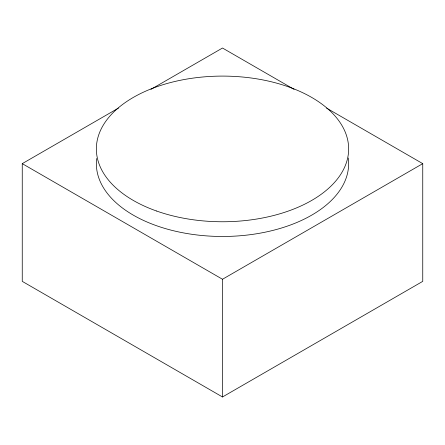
<?xml version="1.0" encoding="UTF-8"?>
<svg xmlns="http://www.w3.org/2000/svg" width="445" height="445" viewBox="0 0 445 445"><rect width="100%" height="100%" fill="white"/><g stroke="black" fill="none" stroke-linecap="round" stroke-linejoin="round"><path stroke-width="0.67" d="M326.535 108.091L422.75 163.643L422.75 281.357L222.5 396.973L22.25 281.357L22.25 163.643L118.465 108.091M150.938 89.345L222.5 48.027L294.062 89.345M22.25 163.643L222.5 279.254L422.75 163.643M222.5 279.254L222.5 396.973M348.268 157.986A126.152 72.835 0 0 1 222.951 236.473A126.152 72.835 0 0 1 96.665 158.503M156.501 210.997A126.152 72.835 0 0 0 348.607 150.888A126.152 72.835 0 0 0 162.392 84.895A126.152 72.835 0 0 0 156.501 210.997"/></g></svg>
